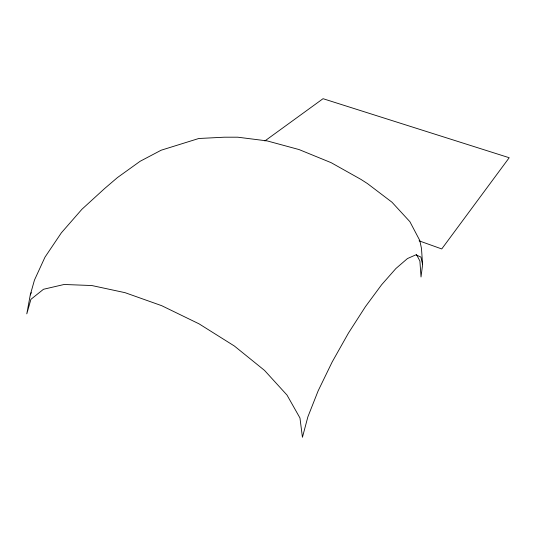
<?xml version="1.0" encoding="UTF-8"?>
<svg xmlns="http://www.w3.org/2000/svg" width="536" height="536" viewBox="0 0 536 536"><rect width="100%" height="100%" fill="white"/><g stroke="black" fill="none" stroke-linecap="round" stroke-linejoin="round"><path stroke-width="0.8" d="M422.596 264.657L420.921 257.059L415.869 254.841L407.461 258.553L395.89 268.529L381.612 284.757L365.411 306.686L348.44 333.091L332.153 362.008L318.136 390.871L307.878 416.841L302.438 437.302L299.959 417.98L287.001 395.065L264.516 370.396L234.366 346.008L199.124 323.885L161.711 305.694L125.062 292.676L91.817 285.534L64.112 284.482L43.49 289.273L30.914 299.336L26.8 313.848L30.277 294.907L34.451 280.107L44.964 257.193L61.365 232.818L81.921 209.275L104.6 188.558L117.418 177.597L140.117 161.289L161.175 150.207L198.776 138.502L224.316 137.203L237.75 137.196L267.163 140.914L299.061 149.564L331.154 162.683L360.969 179.413L367.462 183.587L391.977 202.213L409.893 221.69L419.775 240.463L421.484 248.436L422.596 264.657L421.015 276.971L419.902 261.032L416.459 254.506M30.277 294.907L31.316 292.636M264.871 140.948L323.047 98.698L509.2 157.731L441.744 248.945L419.065 240.832"/></g></svg>
